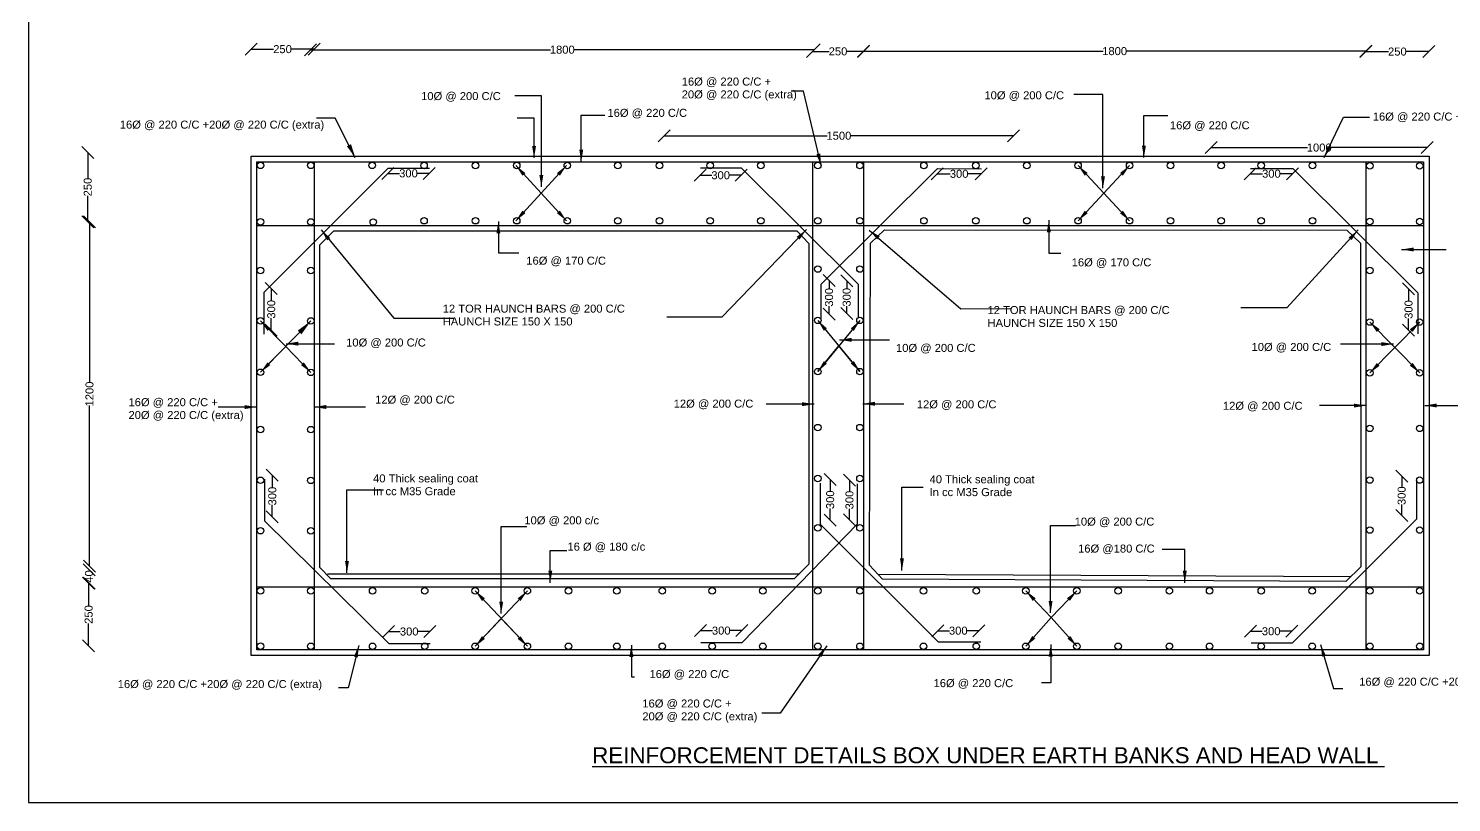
# Model space of a CAD drawing. Header units: millimetres. Extents: x 5758309 to 5763661, y 20977399 to 20981237.
# Drawn here: x 5758309 to 5761866, y 20977399 to 20979334 of the extents above; entities that cross this region are included whole.
import ezdxf

# ---------------------------------------------------------------- set-up
doc = ezdxf.new("R2010")
doc.units = ezdxf.units.MM
doc.header["$MEASUREMENT"] = 0
for name, color, linetype in [('DIMENSION', 2, 'Continuous'), ('DIMENSIONS', 7, 'Continuous'), ('TEXT', 7, 'Continuous')]:
    doc.layers.add(name, color=color, linetype=linetype)
doc.styles.get("Standard").update_dxf_attribs({"font": 'arial.ttf', "height": 20})
doc.dimstyles.get("Standard").update_dxf_attribs({"dimtxt": 20, "dimasz": 30, "dimexe": 0.18, "dimexo": 0.0625, "dimgap": 0.09, "dimtad": 0, "dimdec": 0, "dimzin": 0, "dimdsep": 46, "dimtxsty": 'Standard', "dimblk": 'OBLIQUE', "dimcen": 0.09, "dimse1": 1, "dimse2": 1, "dimadec": 0, "dimazin": 0, "dimtfac": 1, "dimtdec": 0, "dimtofl": 0, "dimtmove": 0, "dimatfit": 3, "dimfxl": 1, "dimtolj": 1, "dimtzin": 0, "dimarcsym": 0})

# ---------------------------------------------------------------- blocks, each defined once
blk = doc.blocks.new('_Oblique')
at = {"color": 0, "linetype": 'ByBlock', "lineweight": -2}
blk.add_line((-0.5, -0.5), (0.5, 0.5), dxfattribs=at)
blk = doc.blocks.new('*D29')
at = {"layer": 'Defpoints', "color": 0}
for p in [(5758883.6, 20979024.3), (5758457.7, 20978850.9), (5758883.6, 20978850.9)]:
    blk.add_point(p, dxfattribs=at)
at = {"layer": 'DIMENSIONS', "color": 0, "lineweight": -2}
for p, q in [((5758457.7, 20979024.3), (5758457.7, 20978959.9)), ((5758457.7, 20978850.9), (5758457.7, 20978915.3))]:
    blk.add_line(p, q, dxfattribs=at)
at = {"layer": 'DIMENSIONS', "color": 0, "lineweight": -2, "xscale": 30, "yscale": 30, "zscale": 30}
for p, rotation in [((5758457.7, 20979024.3), 90), ((5758457.7, 20978850.9), 270)]:
    blk.add_blockref('_Oblique', p, dxfattribs=dict(at, rotation=rotation))
at = {"layer": 'DIMENSIONS', "color": 0, "insert": (5758457.7, 20978937.6), "char_height": 20, "attachment_point": 5, "rotation": 90}
blk.add_mtext('\\A1;250', dxfattribs=at)
blk = doc.blocks.new('*D30')
at = {"layer": 'Defpoints', "color": 0}
for p in [(5758937, 20978850.9), (5758462.1, 20977989.7), (5759023.2, 20977989.7)]:
    blk.add_point(p, dxfattribs=at)
at = {"layer": 'DIMENSIONS', "color": 0, "lineweight": -2}
for p, q in [((5758462.1, 20978850.9), (5758462.1, 20978449.3)), ((5758462.1, 20977989.7), (5758462.1, 20978391.3))]:
    blk.add_line(p, q, dxfattribs=at)
at = {"layer": 'DIMENSIONS', "color": 0, "lineweight": -2, "xscale": 30, "yscale": 30, "zscale": 30}
for p, rotation in [((5758462.1, 20978850.9), 90), ((5758462.1, 20977989.7), 270)]:
    blk.add_blockref('_Oblique', p, dxfattribs=dict(at, rotation=rotation))
at = {"layer": 'DIMENSIONS', "color": 0, "insert": (5758462.1, 20978420.3), "char_height": 20, "attachment_point": 5, "rotation": 90}
blk.add_mtext('\\A1;1200', dxfattribs=at)
blk = doc.blocks.new('*D31')
at = {"layer": 'Defpoints', "color": 0}
for p in [(5759117, 20977980.5), (5758460.8, 20977947.8), (5759117, 20977947.8)]:
    blk.add_point(p, dxfattribs=at)
at = {"layer": 'DIMENSIONS', "color": 0, "lineweight": -2}
for p, q in [((5758460.8, 20977980.5), (5758460.8, 20977978.9)), ((5758460.8, 20977947.8), (5758460.8, 20977949.3))]:
    blk.add_line(p, q, dxfattribs=at)
at = {"layer": 'DIMENSIONS', "color": 0, "lineweight": -2, "xscale": 30, "yscale": 30, "zscale": 30}
for p, rotation in [((5758460.8, 20977980.5), 90), ((5758460.8, 20977947.8), 270)]:
    blk.add_blockref('_Oblique', p, dxfattribs=dict(at, rotation=rotation))
at = {"layer": 'DIMENSIONS', "color": 0, "insert": (5758460.8, 20977964.1), "char_height": 20, "attachment_point": 5, "rotation": 90}
blk.add_mtext('\\A1;40', dxfattribs=at)
blk = doc.blocks.new('*D32')
at = {"layer": 'Defpoints', "color": 0}
for p in [(5759074.4, 20977947.8), (5758459.9, 20977790.5), (5759074.4, 20977790.5)]:
    blk.add_point(p, dxfattribs=at)
at = {"layer": 'DIMENSIONS', "color": 0, "lineweight": -2}
for p, q in [((5758459.9, 20977947.8), (5758459.9, 20977891.4)), ((5758459.9, 20977790.5), (5758459.9, 20977846.8))]:
    blk.add_line(p, q, dxfattribs=at)
at = {"layer": 'DIMENSIONS', "color": 0, "lineweight": -2, "xscale": 30, "yscale": 30, "zscale": 30}
for p, rotation in [((5758459.9, 20977947.8), 90), ((5758459.9, 20977790.5), 270)]:
    blk.add_blockref('_Oblique', p, dxfattribs=dict(at, rotation=rotation))
at = {"layer": 'DIMENSIONS', "color": 0, "insert": (5758459.9, 20977869.1), "char_height": 20, "attachment_point": 5, "rotation": 90}
blk.add_mtext('\\A1;250', dxfattribs=at)
blk = doc.blocks.new('*D33')
at = {"layer": 'Defpoints', "color": 0}
for p in [(5759209.3, 20977806), (5759312.9, 20977826.4), (5759312.9, 20977806)]:
    blk.add_point(p, dxfattribs=at)
at = {"layer": 'DIMENSIONS', "color": 0, "lineweight": -2}
for p, q in [((5759209.3, 20977826.4), (5759238.9, 20977826.4)), ((5759312.9, 20977826.4), (5759283.2, 20977826.4))]:
    blk.add_line(p, q, dxfattribs=at)
at = {"layer": 'DIMENSIONS', "color": 0, "lineweight": -2, "xscale": 30, "yscale": 30, "zscale": 30, "rotation": 180}
blk.add_blockref('_Oblique', (5759209.3, 20977826.4), dxfattribs=at)
at = {"layer": 'DIMENSIONS', "color": 0, "lineweight": -2, "xscale": 30, "yscale": 30, "zscale": 30}
blk.add_blockref('_Oblique', (5759312.9, 20977826.4), dxfattribs=at)
at = {"layer": 'DIMENSIONS', "color": 0, "insert": (5759261.1, 20977826.4), "char_height": 20, "attachment_point": 5}
blk.add_mtext('\\A1;300', dxfattribs=at)
blk = doc.blocks.new('*D34')
at = {"layer": 'Defpoints', "color": 0}
for p in [(5760092.4, 20977828.7), (5759989.6, 20977808.8), (5760092.4, 20977808.8)]:
    blk.add_point(p, dxfattribs=at)
at = {"layer": 'DIMENSIONS', "color": 0, "lineweight": -2}
for p, q in [((5759989.6, 20977828.7), (5760018.8, 20977828.7)), ((5760092.4, 20977828.7), (5760063.1, 20977828.7))]:
    blk.add_line(p, q, dxfattribs=at)
at = {"layer": 'DIMENSIONS', "color": 0, "lineweight": -2, "xscale": 30, "yscale": 30, "zscale": 30, "rotation": 180}
blk.add_blockref('_Oblique', (5759989.6, 20977828.7), dxfattribs=at)
at = {"layer": 'DIMENSIONS', "color": 0, "lineweight": -2, "xscale": 30, "yscale": 30, "zscale": 30}
blk.add_blockref('_Oblique', (5760092.4, 20977828.7), dxfattribs=at)
at = {"layer": 'DIMENSIONS', "color": 0, "insert": (5760041, 20977828.7), "char_height": 20, "attachment_point": 5}
blk.add_mtext('\\A1;300', dxfattribs=at)
blk = doc.blocks.new('*D35')
at = {"layer": 'Defpoints', "color": 0}
for p in [(5760582.5, 20977810.1), (5760684.5, 20977828.6), (5760684.5, 20977810.1)]:
    blk.add_point(p, dxfattribs=at)
at = {"layer": 'DIMENSIONS', "color": 0, "lineweight": -2}
for p, q in [((5760582.5, 20977828.6), (5760611.4, 20977828.6)), ((5760684.5, 20977828.6), (5760655.6, 20977828.6))]:
    blk.add_line(p, q, dxfattribs=at)
at = {"layer": 'DIMENSIONS', "color": 0, "lineweight": -2, "xscale": 30, "yscale": 30, "zscale": 30, "rotation": 180}
blk.add_blockref('_Oblique', (5760582.5, 20977828.6), dxfattribs=at)
at = {"layer": 'DIMENSIONS', "color": 0, "lineweight": -2, "xscale": 30, "yscale": 30, "zscale": 30}
blk.add_blockref('_Oblique', (5760684.5, 20977828.6), dxfattribs=at)
at = {"layer": 'DIMENSIONS', "color": 0, "insert": (5760633.5, 20977828.6), "char_height": 20, "attachment_point": 5}
blk.add_mtext('\\A1;300', dxfattribs=at)
blk = doc.blocks.new('*D36')
at = {"layer": 'Defpoints', "color": 0}
for p in [(5761364.3, 20977807.5), (5761466.9, 20977827.1), (5761466.9, 20977807.5)]:
    blk.add_point(p, dxfattribs=at)
at = {"layer": 'DIMENSIONS', "color": 0, "lineweight": -2}
for p, q in [((5761364.3, 20977827.1), (5761393.5, 20977827.1)), ((5761466.9, 20977827.1), (5761437.8, 20977827.1))]:
    blk.add_line(p, q, dxfattribs=at)
at = {"layer": 'DIMENSIONS', "color": 0, "lineweight": -2, "xscale": 30, "yscale": 30, "zscale": 30, "rotation": 180}
blk.add_blockref('_Oblique', (5761364.3, 20977827.1), dxfattribs=at)
at = {"layer": 'DIMENSIONS', "color": 0, "lineweight": -2, "xscale": 30, "yscale": 30, "zscale": 30}
blk.add_blockref('_Oblique', (5761466.9, 20977827.1), dxfattribs=at)
at = {"layer": 'DIMENSIONS', "color": 0, "insert": (5761415.6, 20977827.1), "char_height": 20, "attachment_point": 5}
blk.add_mtext('\\A1;300', dxfattribs=at)
blk = doc.blocks.new('*D37')
at = {"layer": 'Defpoints', "color": 0}
for p in [(5761777.8, 20978215.2), (5761741.8, 20978116.9), (5761777.8, 20978116.9)]:
    blk.add_point(p, dxfattribs=at)
at = {"layer": 'DIMENSIONS', "color": 0, "lineweight": -2}
for p, q in [((5761741.8, 20978215.2), (5761741.8, 20978188.2)), ((5761741.8, 20978116.9), (5761741.8, 20978143.9))]:
    blk.add_line(p, q, dxfattribs=at)
at = {"layer": 'DIMENSIONS', "color": 0, "lineweight": -2, "xscale": 30, "yscale": 30, "zscale": 30}
for p, rotation in [((5761741.8, 20978215.2), 90), ((5761741.8, 20978116.9), 270)]:
    blk.add_blockref('_Oblique', p, dxfattribs=dict(at, rotation=rotation))
at = {"layer": 'DIMENSIONS', "color": 0, "insert": (5761741.8, 20978166), "char_height": 20, "attachment_point": 5, "rotation": 90}
blk.add_mtext('\\A1;300', dxfattribs=at)
blk = doc.blocks.new('*D38')
at = {"layer": 'Defpoints', "color": 0}
for p in [(5761780.9, 20978682.8), (5761759.1, 20978580.2), (5761780.9, 20978580.2)]:
    blk.add_point(p, dxfattribs=at)
at = {"layer": 'DIMENSIONS', "color": 0, "lineweight": -2}
for p, q in [((5761759.1, 20978682.8), (5761759.1, 20978653.6)), ((5761759.1, 20978580.2), (5761759.1, 20978609.3))]:
    blk.add_line(p, q, dxfattribs=at)
at = {"layer": 'DIMENSIONS', "color": 0, "lineweight": -2, "xscale": 30, "yscale": 30, "zscale": 30}
for p, rotation in [((5761759.1, 20978682.8), 90), ((5761759.1, 20978580.2), 270)]:
    blk.add_blockref('_Oblique', p, dxfattribs=dict(at, rotation=rotation))
at = {"layer": 'DIMENSIONS', "color": 0, "insert": (5761759.1, 20978631.5), "char_height": 20, "attachment_point": 5, "rotation": 90}
blk.add_mtext('\\A1;300', dxfattribs=at)
blk = doc.blocks.new('*D39')
at = {"layer": 'Defpoints', "color": 0}
for p in [(5761363.2, 20978994), (5761469.2, 20978994), (5761469.2, 20978970.9)]:
    blk.add_point(p, dxfattribs=at)
at = {"layer": 'DIMENSIONS', "color": 0, "lineweight": -2}
for p, q in [((5761363.2, 20978970.9), (5761394.1, 20978970.9)), ((5761469.2, 20978970.9), (5761438.3, 20978970.9))]:
    blk.add_line(p, q, dxfattribs=at)
at = {"layer": 'DIMENSIONS', "color": 0, "lineweight": -2, "xscale": 30, "yscale": 30, "zscale": 30, "rotation": 180}
blk.add_blockref('_Oblique', (5761363.2, 20978970.9), dxfattribs=at)
at = {"layer": 'DIMENSIONS', "color": 0, "lineweight": -2, "xscale": 30, "yscale": 30, "zscale": 30}
blk.add_blockref('_Oblique', (5761469.2, 20978970.9), dxfattribs=at)
at = {"layer": 'DIMENSIONS', "color": 0, "insert": (5761416.2, 20978970.9), "char_height": 20, "attachment_point": 5}
blk.add_mtext('\\A1;300', dxfattribs=at)
blk = doc.blocks.new('*D40')
at = {"layer": 'Defpoints', "color": 0}
for p in [(5760580.5, 20978993.5), (5760690.9, 20978992.5), (5760690.9, 20978970.6)]:
    blk.add_point(p, dxfattribs=at)
at = {"layer": 'DIMENSIONS', "color": 0, "lineweight": -2}
for p, q in [((5760580.5, 20978970.6), (5760613.6, 20978970.6)), ((5760690.9, 20978970.6), (5760657.9, 20978970.6))]:
    blk.add_line(p, q, dxfattribs=at)
at = {"layer": 'DIMENSIONS', "color": 0, "lineweight": -2, "xscale": 30, "yscale": 30, "zscale": 30, "rotation": 180}
blk.add_blockref('_Oblique', (5760580.5, 20978970.6), dxfattribs=at)
at = {"layer": 'DIMENSIONS', "color": 0, "lineweight": -2, "xscale": 30, "yscale": 30, "zscale": 30}
blk.add_blockref('_Oblique', (5760690.9, 20978970.6), dxfattribs=at)
at = {"layer": 'DIMENSIONS', "color": 0, "insert": (5760635.7, 20978970.6), "char_height": 20, "attachment_point": 5}
blk.add_mtext('\\A1;300', dxfattribs=at)
blk = doc.blocks.new('*D41')
at = {"layer": 'Defpoints', "color": 0}
for p in [(5759988.3, 20978994.4), (5760090.9, 20978994.4), (5760090.9, 20978967)]:
    blk.add_point(p, dxfattribs=at)
at = {"layer": 'DIMENSIONS', "color": 0, "lineweight": -2}
for p, q in [((5759988.3, 20978967), (5760017.4, 20978967)), ((5760090.9, 20978967), (5760061.7, 20978967))]:
    blk.add_line(p, q, dxfattribs=at)
at = {"layer": 'DIMENSIONS', "color": 0, "lineweight": -2, "xscale": 30, "yscale": 30, "zscale": 30, "rotation": 180}
blk.add_blockref('_Oblique', (5759988.3, 20978967), dxfattribs=at)
at = {"layer": 'DIMENSIONS', "color": 0, "lineweight": -2, "xscale": 30, "yscale": 30, "zscale": 30}
blk.add_blockref('_Oblique', (5760090.9, 20978967), dxfattribs=at)
at = {"layer": 'DIMENSIONS', "color": 0, "insert": (5760039.6, 20978967), "char_height": 20, "attachment_point": 5}
blk.add_mtext('\\A1;300', dxfattribs=at)
blk = doc.blocks.new('*D42')
at = {"layer": 'Defpoints', "color": 0}
for p in [(5759207.8, 20978994.5), (5759310.7, 20978994.5), (5759310.7, 20978971.8)]:
    blk.add_point(p, dxfattribs=at)
at = {"layer": 'DIMENSIONS', "color": 0, "lineweight": -2}
for p, q in [((5759207.8, 20978971.8), (5759237.1, 20978971.8)), ((5759310.7, 20978971.8), (5759281.4, 20978971.8))]:
    blk.add_line(p, q, dxfattribs=at)
at = {"layer": 'DIMENSIONS', "color": 0, "lineweight": -2, "xscale": 30, "yscale": 30, "zscale": 30, "rotation": 180}
blk.add_blockref('_Oblique', (5759207.8, 20978971.8), dxfattribs=at)
at = {"layer": 'DIMENSIONS', "color": 0, "lineweight": -2, "xscale": 30, "yscale": 30, "zscale": 30}
blk.add_blockref('_Oblique', (5759310.7, 20978971.8), dxfattribs=at)
at = {"layer": 'DIMENSIONS', "color": 0, "insert": (5759259.3, 20978971.8), "char_height": 20, "attachment_point": 5}
blk.add_mtext('\\A1;300', dxfattribs=at)
blk = doc.blocks.new('*D43')
at = {"layer": 'Defpoints', "color": 0}
for p in [(5758897.8, 20978684.2), (5758897.8, 20978579.8), (5758916.4, 20978579.8)]:
    blk.add_point(p, dxfattribs=at)
at = {"layer": 'DIMENSIONS', "color": 0, "lineweight": -2}
for p, q in [((5758916.4, 20978684.2), (5758916.4, 20978654.2)), ((5758916.4, 20978579.8), (5758916.4, 20978609.9))]:
    blk.add_line(p, q, dxfattribs=at)
at = {"layer": 'DIMENSIONS', "color": 0, "lineweight": -2, "xscale": 30, "yscale": 30, "zscale": 30}
for p, rotation in [((5758916.4, 20978684.2), 90), ((5758916.4, 20978579.8), 270)]:
    blk.add_blockref('_Oblique', p, dxfattribs=dict(at, rotation=rotation))
at = {"layer": 'DIMENSIONS', "color": 0, "insert": (5758916.4, 20978632), "char_height": 20, "attachment_point": 5, "rotation": 90}
blk.add_mtext('\\A1;300', dxfattribs=at)
blk = doc.blocks.new('*D44')
at = {"layer": 'Defpoints', "color": 0}
for p in [(5758898.3, 20978217), (5758898.3, 20978113.1), (5758919, 20978113.1)]:
    blk.add_point(p, dxfattribs=at)
at = {"layer": 'DIMENSIONS', "color": 0, "lineweight": -2}
for p, q in [((5758919, 20978217), (5758919, 20978187.2)), ((5758919, 20978113.1), (5758919, 20978142.9))]:
    blk.add_line(p, q, dxfattribs=at)
at = {"layer": 'DIMENSIONS', "color": 0, "lineweight": -2, "xscale": 30, "yscale": 30, "zscale": 30}
for p, rotation in [((5758919, 20978217), 90), ((5758919, 20978113.1), 270)]:
    blk.add_blockref('_Oblique', p, dxfattribs=dict(at, rotation=rotation))
at = {"layer": 'DIMENSIONS', "color": 0, "insert": (5758919, 20978165), "char_height": 20, "attachment_point": 5, "rotation": 90}
blk.add_mtext('\\A1;300', dxfattribs=at)
blk = doc.blocks.new('*D45')
at = {"layer": 'Defpoints', "color": 0}
for p in [(5760287.7, 20978206.8), (5760287.7, 20978104.9), (5760313.4, 20978104.9)]:
    blk.add_point(p, dxfattribs=at)
at = {"layer": 'DIMENSIONS', "color": 0, "lineweight": -2}
for p, q in [((5760313.4, 20978206.8), (5760313.4, 20978178)), ((5760313.4, 20978104.9), (5760313.4, 20978133.7))]:
    blk.add_line(p, q, dxfattribs=at)
at = {"layer": 'DIMENSIONS', "color": 0, "lineweight": -2, "xscale": 30, "yscale": 30, "zscale": 30}
for p, rotation in [((5760313.4, 20978206.8), 90), ((5760313.4, 20978104.9), 270)]:
    blk.add_blockref('_Oblique', p, dxfattribs=dict(at, rotation=rotation))
at = {"layer": 'DIMENSIONS', "color": 0, "insert": (5760313.4, 20978155.9), "char_height": 20, "attachment_point": 5, "rotation": 90}
blk.add_mtext('\\A1;300', dxfattribs=at)
blk = doc.blocks.new('*D46')
at = {"layer": 'Defpoints', "color": 0}
for p in [(5760380.9, 20978205), (5760361.6, 20978105.5), (5760380.9, 20978105.5)]:
    blk.add_point(p, dxfattribs=at)
at = {"layer": 'DIMENSIONS', "color": 0, "lineweight": -2}
for p, q in [((5760361.6, 20978205), (5760361.6, 20978177.4)), ((5760361.6, 20978105.5), (5760361.6, 20978133.1))]:
    blk.add_line(p, q, dxfattribs=at)
at = {"layer": 'DIMENSIONS', "color": 0, "lineweight": -2, "xscale": 30, "yscale": 30, "zscale": 30}
for p, rotation in [((5760361.6, 20978205), 90), ((5760361.6, 20978105.5), 270)]:
    blk.add_blockref('_Oblique', p, dxfattribs=dict(at, rotation=rotation))
at = {"layer": 'DIMENSIONS', "color": 0, "insert": (5760361.6, 20978155.2), "char_height": 20, "attachment_point": 5, "rotation": 90}
blk.add_mtext('\\A1;300', dxfattribs=at)
blk = doc.blocks.new('*D47')
at = {"layer": 'Defpoints', "color": 0}
for p in [(5760289.8, 20978704.2), (5760289.8, 20978619.6), (5760310.6, 20978619.6)]:
    blk.add_point(p, dxfattribs=at)
at = {"layer": 'DIMENSIONS', "color": 0, "lineweight": -2}
for p, q in [((5760310.6, 20978704.2), (5760310.6, 20978684.1)), ((5760310.6, 20978619.6), (5760310.6, 20978639.8))]:
    blk.add_line(p, q, dxfattribs=at)
at = {"layer": 'DIMENSIONS', "color": 0, "lineweight": -2, "xscale": 30, "yscale": 30, "zscale": 30}
for p, rotation in [((5760310.6, 20978704.2), 90), ((5760310.6, 20978619.6), 270)]:
    blk.add_blockref('_Oblique', p, dxfattribs=dict(at, rotation=rotation))
at = {"layer": 'DIMENSIONS', "color": 0, "insert": (5760310.6, 20978661.9), "char_height": 20, "attachment_point": 5, "rotation": 90}
blk.add_mtext('\\A1;300', dxfattribs=at)
blk = doc.blocks.new('*D48')
at = {"layer": 'Defpoints', "color": 0}
for p in [(5760384.2, 20978703.1), (5760354.6, 20978621.4), (5760383.6, 20978621.4)]:
    blk.add_point(p, dxfattribs=at)
at = {"layer": 'DIMENSIONS', "color": 0, "lineweight": -2}
for p, q in [((5760354.6, 20978703.1), (5760354.6, 20978684.4)), ((5760354.6, 20978621.4), (5760354.6, 20978640.1))]:
    blk.add_line(p, q, dxfattribs=at)
at = {"layer": 'DIMENSIONS', "color": 0, "lineweight": -2, "xscale": 30, "yscale": 30, "zscale": 30}
for p, rotation in [((5760354.6, 20978703.1), 90), ((5760354.6, 20978621.4), 270)]:
    blk.add_blockref('_Oblique', p, dxfattribs=dict(at, rotation=rotation))
at = {"layer": 'DIMENSIONS', "color": 0, "insert": (5760354.6, 20978662.2), "char_height": 20, "attachment_point": 5, "rotation": 90}
blk.add_mtext('\\A1;300', dxfattribs=at)
blk = doc.blocks.new('*D49')
at = {"layer": 'Defpoints', "color": 0}
for p in [(5759023.2, 20979282.2), (5758865.7, 20978967), (5759023.2, 20978969.1)]:
    blk.add_point(p, dxfattribs=at)
at = {"layer": 'DIMENSIONS', "color": 0, "lineweight": -2}
for p, q in [((5758865.7, 20979282.2), (5758922.1, 20979282.2)), ((5759023.2, 20979282.2), (5758966.8, 20979282.2))]:
    blk.add_line(p, q, dxfattribs=at)
at = {"layer": 'DIMENSIONS', "color": 0, "lineweight": -2, "xscale": 30, "yscale": 30, "zscale": 30, "rotation": 180}
blk.add_blockref('_Oblique', (5758865.7, 20979282.2), dxfattribs=at)
at = {"layer": 'DIMENSIONS', "color": 0, "lineweight": -2, "xscale": 30, "yscale": 30, "zscale": 30}
blk.add_blockref('_Oblique', (5759023.2, 20979282.2), dxfattribs=at)
at = {"layer": 'DIMENSIONS', "color": 0, "insert": (5758944.5, 20979282.2), "char_height": 20, "attachment_point": 5}
blk.add_mtext('\\A1;250', dxfattribs=at)
blk = doc.blocks.new('*D50')
at = {"layer": 'Defpoints', "color": 0}
for p in [(5760273.3, 20979280.9), (5759014.1, 20979009.7), (5760273.3, 20979001)]:
    blk.add_point(p, dxfattribs=at)
at = {"layer": 'DIMENSIONS', "color": 0, "lineweight": -2}
for p, q in [((5759014.1, 20979280.9), (5759614.7, 20979280.9)), ((5760273.3, 20979280.9), (5759672.7, 20979280.9))]:
    blk.add_line(p, q, dxfattribs=at)
at = {"layer": 'DIMENSIONS', "color": 0, "lineweight": -2, "xscale": 30, "yscale": 30, "zscale": 30, "rotation": 180}
blk.add_blockref('_Oblique', (5759014.1, 20979280.9), dxfattribs=at)
at = {"layer": 'DIMENSIONS', "color": 0, "lineweight": -2, "xscale": 30, "yscale": 30, "zscale": 30}
blk.add_blockref('_Oblique', (5760273.3, 20979280.9), dxfattribs=at)
at = {"layer": 'DIMENSIONS', "color": 0, "insert": (5759643.7, 20979280.9), "char_height": 20, "attachment_point": 5}
blk.add_mtext('\\A1;1800', dxfattribs=at)
blk = doc.blocks.new('*D51')
at = {"layer": 'Defpoints', "color": 0}
for p in [(5760396.4, 20979276.7), (5760269.4, 20978953.6), (5760396.4, 20978953.6)]:
    blk.add_point(p, dxfattribs=at)
at = {"layer": 'DIMENSIONS', "color": 0, "lineweight": -2}
for p, q in [((5760269.4, 20979276.7), (5760310.6, 20979276.7)), ((5760396.4, 20979276.7), (5760355.2, 20979276.7))]:
    blk.add_line(p, q, dxfattribs=at)
at = {"layer": 'DIMENSIONS', "color": 0, "lineweight": -2, "xscale": 30, "yscale": 30, "zscale": 30, "rotation": 180}
blk.add_blockref('_Oblique', (5760269.4, 20979276.7), dxfattribs=at)
at = {"layer": 'DIMENSIONS', "color": 0, "lineweight": -2, "xscale": 30, "yscale": 30, "zscale": 30}
blk.add_blockref('_Oblique', (5760396.4, 20979276.7), dxfattribs=at)
at = {"layer": 'DIMENSIONS', "color": 0, "insert": (5760332.9, 20979276.7), "char_height": 20, "attachment_point": 5}
blk.add_mtext('\\A1;250', dxfattribs=at)
blk = doc.blocks.new('*D52')
at = {"layer": 'Defpoints', "color": 0}
for p in [(5761652.3, 20979277.3), (5760396.4, 20978953.6), (5761652.3, 20978953.6)]:
    blk.add_point(p, dxfattribs=at)
at = {"layer": 'DIMENSIONS', "color": 0, "lineweight": -2}
for p, q in [((5760396.4, 20979277.3), (5760995.4, 20979277.3)), ((5761652.3, 20979277.3), (5761053.3, 20979277.3))]:
    blk.add_line(p, q, dxfattribs=at)
at = {"layer": 'DIMENSIONS', "color": 0, "lineweight": -2, "xscale": 30, "yscale": 30, "zscale": 30, "rotation": 180}
blk.add_blockref('_Oblique', (5760396.4, 20979277.3), dxfattribs=at)
at = {"layer": 'DIMENSIONS', "color": 0, "lineweight": -2, "xscale": 30, "yscale": 30, "zscale": 30}
blk.add_blockref('_Oblique', (5761652.3, 20979277.3), dxfattribs=at)
at = {"layer": 'DIMENSIONS', "color": 0, "insert": (5761024.3, 20979277.3), "char_height": 20, "attachment_point": 5}
blk.add_mtext('\\A1;1800', dxfattribs=at)
blk = doc.blocks.new('*D53')
at = {"layer": 'Defpoints', "color": 0}
for p in [(5761809.7, 20979276.2), (5761652.3, 20978953.6), (5761809.7, 20978953.6)]:
    blk.add_point(p, dxfattribs=at)
at = {"layer": 'DIMENSIONS', "color": 0, "lineweight": -2}
for p, q in [((5761652.3, 20979276.2), (5761708.7, 20979276.2)), ((5761809.7, 20979276.2), (5761753.3, 20979276.2))]:
    blk.add_line(p, q, dxfattribs=at)
at = {"layer": 'DIMENSIONS', "color": 0, "lineweight": -2, "xscale": 30, "yscale": 30, "zscale": 30, "rotation": 180}
blk.add_blockref('_Oblique', (5761652.3, 20979276.2), dxfattribs=at)
at = {"layer": 'DIMENSIONS', "color": 0, "lineweight": -2, "xscale": 30, "yscale": 30, "zscale": 30}
blk.add_blockref('_Oblique', (5761809.7, 20979276.2), dxfattribs=at)
at = {"layer": 'DIMENSIONS', "color": 0, "insert": (5761731, 20979276.2), "char_height": 20, "attachment_point": 5}
blk.add_mtext('\\A1;250', dxfattribs=at)
blk = doc.blocks.new('*D54')
at = {"layer": 'Defpoints', "color": 0}
for p in [(5760771.4, 20979065.8), (5759898.8, 20979023.6), (5760771.4, 20979023.6)]:
    blk.add_point(p, dxfattribs=at)
at = {"layer": 'DIMENSIONS', "color": 0, "lineweight": -2}
for p, q in [((5759898.8, 20979065.8), (5760306.1, 20979065.8)), ((5760771.4, 20979065.8), (5760364.1, 20979065.8))]:
    blk.add_line(p, q, dxfattribs=at)
at = {"layer": 'DIMENSIONS', "color": 0, "lineweight": -2, "xscale": 30, "yscale": 30, "zscale": 30, "rotation": 180}
blk.add_blockref('_Oblique', (5759898.8, 20979065.8), dxfattribs=at)
at = {"layer": 'DIMENSIONS', "color": 0, "lineweight": -2, "xscale": 30, "yscale": 30, "zscale": 30}
blk.add_blockref('_Oblique', (5760771.4, 20979065.8), dxfattribs=at)
at = {"layer": 'DIMENSIONS', "color": 0, "insert": (5760335.1, 20979065.8), "char_height": 20, "attachment_point": 5}
blk.add_mtext('\\A1;1500', dxfattribs=at)
blk = doc.blocks.new('*D55')
at = {"layer": 'Defpoints', "color": 0}
for p in [(5761265.7, 20979020.3), (5761805.8, 20979036.2), (5761805.8, 20979020.3)]:
    blk.add_point(p, dxfattribs=at)
at = {"layer": 'DIMENSIONS', "color": 0, "lineweight": -2}
for p, q in [((5761265.7, 20979036.2), (5761506.8, 20979036.2)), ((5761805.8, 20979036.2), (5761564.7, 20979036.2))]:
    blk.add_line(p, q, dxfattribs=at)
at = {"layer": 'DIMENSIONS', "color": 0, "lineweight": -2, "xscale": 30, "yscale": 30, "zscale": 30, "rotation": 180}
blk.add_blockref('_Oblique', (5761265.7, 20979036.2), dxfattribs=at)
at = {"layer": 'DIMENSIONS', "color": 0, "lineweight": -2, "xscale": 30, "yscale": 30, "zscale": 30}
blk.add_blockref('_Oblique', (5761805.8, 20979036.2), dxfattribs=at)
at = {"layer": 'DIMENSIONS', "color": 0, "insert": (5761535.7, 20979036.2), "char_height": 20, "attachment_point": 5}
blk.add_mtext('\\A1;1000', dxfattribs=at)

msp = doc.modelspace()

# ---------------------------------------------------------------- linework, layer by layer
at = {"layer": 'DIMENSION', "color": 0}
for points in [[(5758309.4, 20977399), (5763619.4, 20977399), (5763619.4, 20981237.2), (5758309.4, 20981237.2)], [(5758866.5, 20979014.7), (5761810.6, 20979014.7), (5761810.6, 20977766.8), (5758866.5, 20977766.8)], [(5758880.5, 20979000.7), (5761796.6, 20979000.7), (5761796.6, 20977780.8), (5758880.5, 20977780.8)]]:
    msp.add_lwpolyline(points, close=True, dxfattribs=at)
for points in [[(5758898.6, 20978570.2), (5758898.6, 20978674.6), (5759208.6, 20978984.8), (5759311.6, 20978984.8)], [(5759024.1, 20977780.8), (5759024.1, 20979000.7)], [(5760384.4, 20978611.8), (5760384.4, 20978694.1), (5760091.8, 20978984.8), (5759989.1, 20978984.8)], [(5760270.2, 20977780.8), (5760270.2, 20979000.7)], [(5760290.6, 20978610), (5760290.6, 20978694.6), (5760581.4, 20978983.9), (5760691.8, 20978982.9)], [(5760397.3, 20977780.8), (5760397.3, 20979000.7)], [(5761364, 20978984.3), (5761470.1, 20978984.3), (5761781.8, 20978673.1), (5761781.8, 20978570.5)], [(5761653.1, 20977780.8), (5761653.1, 20979000.7)], [(5758880.5, 20978841.2), (5761796.6, 20978841.2)], [(5759037.4, 20978793.2), (5759072.4, 20978828), (5760229.7, 20978828), (5760260.2, 20978796.5), (5760260.2, 20977994.6), (5760223.2, 20977958), (5759065, 20977958), (5759037.7, 20977986.8), (5759037.4, 20978793.2)], [(5760414.2, 20978797.3), (5760449.2, 20978830.6), (5761604.4, 20978829.5), (5761638.5, 20978797.4), (5761639.3, 20977988.1), (5761602.3, 20977951.5), (5760444.4, 20977957.6), (5760411.3, 20977992.3), (5760414.2, 20978797.3)], [(5758899.1, 20978207.3), (5758899.1, 20978103.4), (5759210.1, 20977796.4), (5759313.8, 20977796.4)], [(5759990.4, 20977799.2), (5760093.2, 20977799.2), (5760381.7, 20978095.9), (5760381.7, 20978195.3)], [(5760288.6, 20978197.2), (5760288.6, 20978095.3), (5760583.3, 20977800.5), (5760689.8, 20977800.5)], [(5761778.7, 20978205.5), (5761778.7, 20978107.2), (5761467.8, 20977797.8), (5761365.2, 20977797.8)], [(5759056.9, 20977970.8), (5760236.3, 20977971)], [(5758880.5, 20977938.1), (5761796.6, 20977938.1)], [(5760432.8, 20977969.8), (5761615.5, 20977964.4)]]:
    msp.add_lwpolyline(points, dxfattribs=at)
for centre in [(5758889.6, 20978991.9), (5759015, 20978991.9), (5759168.7, 20978991.9), (5759298.2, 20978991.3), (5759426.9, 20978991.3), (5759529.9, 20978991.3), (5759656.3, 20978991.3), (5759782.7, 20978991.3), (5759886.9, 20978991.3), (5760013.5, 20978991.3), (5760140, 20978991.3), (5760282.3, 20978991.3), (5760387.8, 20978991.3), (5760547.7, 20978991.3), (5760677.2, 20978991.3), (5760804.9, 20978991.3), (5760932.9, 20978991.3), (5761061.8, 20978991.3), (5761164, 20978991.3), (5761290.5, 20978991.3), (5761390.5, 20978991.3), (5761518.8, 20978991.3), (5761662.2, 20978990.8), (5761786.8, 20978990.8), (5759298.2, 20978853.4), (5759426.9, 20978853.4), (5759529.9, 20978853.4), (5759656.3, 20978853.4), (5759782.7, 20978853.4), (5759886.9, 20978853.4), (5760013.5, 20978853.4), (5760140, 20978853.4), (5760282.3, 20978853.4), (5760387.8, 20978853.4), (5760547.7, 20978853.4), (5760677.2, 20978853.4), (5760804.9, 20978853.4), (5760932.9, 20978853.4), (5761061.8, 20978853.4), (5761164, 20978853.4), (5761290.5, 20978853.4), (5761390.5, 20978853.4), (5761518.8, 20978853.4), (5758889.6, 20978850.5), (5759015.2, 20978850.3), (5759171.3, 20978850.1), (5761662.2, 20978851.5), (5761786.8, 20978851.5), (5758889.6, 20978729.1), (5759015.2, 20978728.9), (5760282.3, 20978732.7), (5760387.8, 20978732.7), (5761662.2, 20978728.9), (5761786.8, 20978728.9), (5760282.3, 20978604.4), (5760387.8, 20978604.4), (5758889.6, 20978603.1), (5759015.2, 20978602.8), (5761662.2, 20978600.2), (5761786.8, 20978600.2), (5758889.6, 20978474.6), (5759015.2, 20978474.4), (5760282.3, 20978476.2), (5760387.8, 20978476.2), (5761662.2, 20978473), (5761786.8, 20978473), (5758889.6, 20978331.4), (5759015.2, 20978331.2), (5760282.3, 20978336.3), (5760387.8, 20978336.3), (5761662.2, 20978334.3), (5761786.8, 20978334.3), (5758889.6, 20978204.5), (5759015.2, 20978204.3), (5760282.3, 20978209.1), (5760387.8, 20978209.1), (5761662.2, 20978205.2), (5761786.8, 20978205.2), (5758889.6, 20978078.5), (5759015.2, 20978078.3), (5760282.3, 20978085.7), (5760387.8, 20978085.7), (5761662.2, 20978080.3), (5761786.8, 20978080.3), (5758889.6, 20977928.4), (5759015.2, 20977928.1), (5759169.6, 20977928.1), (5759299.8, 20977928.1), (5759426.2, 20977928.1), (5759556.4, 20977928.1), (5759659.3, 20977928.1), (5759780.2, 20977928.1), (5759893.8, 20977928.1), (5760018.4, 20977928.1), (5760144.8, 20977928.1), (5760282.3, 20977928.1), (5760387.8, 20977928.1), (5760546.6, 20977928.1), (5760678.6, 20977928.1), (5760802.5, 20977928.1), (5760929.9, 20977928.1), (5761033.3, 20977928.1), (5761161.1, 20977928.1), (5761261.7, 20977928.1), (5761390.9, 20977928.1), (5761518.2, 20977928.1), (5761662.2, 20977928.1), (5761786.8, 20977928.1), (5758889.6, 20977789.8), (5759015.2, 20977789.6), (5759169.6, 20977789.6), (5759299.8, 20977789.6), (5759426.2, 20977789.6), (5759556.4, 20977789.6), (5759659.3, 20977789.6), (5759780.2, 20977789.6), (5759893.8, 20977789.6), (5760018.4, 20977789.6), (5760144.8, 20977789.6), (5760282.3, 20977789.6), (5760387.8, 20977789.6), (5760546.6, 20977789.6), (5760678.6, 20977789.6), (5760802.5, 20977789.6), (5760929.9, 20977789.6), (5761033.3, 20977789.6), (5761161.1, 20977789.6), (5761261.7, 20977789.6), (5761390.9, 20977789.6), (5761518.2, 20977789.6), (5761662.2, 20977789.6), (5761786.8, 20977789.6)]:
    msp.add_circle(centre, 8.14, dxfattribs=at)

# ---------------------------------------------------------------- texts
at = {"layer": 'TEXT', "color": 0}
for s, height, p in [('16Ø @ 220 C/C +', 20, (5759942.3, 20979191.3)), ('10Ø @ 200 C/C', 20, (5759290.9, 20979155)), ('20Ø @ 220 C/C (extra)', 20, (5759942.3, 20979159.2)), ('10Ø @ 200 C/C', 20, (5760698.9, 20979157)), ('16Ø @ 220 C/C  ', 20, (5759756.6, 20979113.1)), ('16Ø @ 220 C/C +20Ø @ 220 C/C (extra)', 20, (5761669.6, 20979103.8)), ('16Ø @ 220 C/C +20Ø @ 220 C/C (extra)', 20, (5758537.8, 20979083.7)), ('16Ø @ 220 C/C', 20, (5761162.6, 20979082)), ('16Ø @ 170 C/C', 20, (5759553.8, 20978743.6)), ('16Ø @ 170 C/C', 20, (5760917, 20978739.4)), ('12 TOR HAUNCH BARS @ 200 C/C', 20, (5759344.9, 20978623.7)), ('HAUNCH SIZE 150 X 150 ', 20, (5759344.9, 20978591.6)), ('12 TOR HAUNCH BARS @ 200 C/C', 20, (5760706.6, 20978620.1)), ('HAUNCH SIZE 150 X 150 ', 20, (5760706.6, 20978588)), ('10Ø @ 200 C/C', 20, (5759103.5, 20978539)), ('10Ø @ 200 C/C', 20, (5760477.9, 20978525.5)), ('10Ø @ 200 C/C', 20, (5761366.6, 20978527.9)), ('16Ø @ 220 C/C +', 20, (5758559.5, 20978389.8)), ('12Ø @ 200 C/C', 20, (5759175.9, 20978396.2)), ('12Ø @ 200 C/C', 20, (5759922.2, 20978386.2)), ('12Ø @ 200 C/C', 20, (5760529.9, 20978384.5)), ('12Ø @ 200 C/C', 20, (5761295, 20978380.8)), ('20Ø @ 220 C/C (extra)', 20, (5758559.5, 20978357.7)), ('40 Thick sealing coat ', 20, (5759170.8, 20978199.3)), ('In cc M35 Grade ', 20, (5759170.8, 20978167.2)), ('40 Thick sealing coat ', 20, (5760561.8, 20978197.1)), ('In cc M35 Grade ', 20, (5760561.8, 20978165)), ('10Ø @ 200 c/c', 20, (5759548.9, 20978094.4)), ('10Ø @ 200 C/C', 20, (5760924.5, 20978091.3)), ('16 Ø @ 180 c/c', 20, (5759656.6, 20978028.7)), ('16Ø @180 C/C', 20, (5760933, 20978023.9)), ('16Ø @ 220 C/C', 20, (5759861.8, 20977710.2)), ('16Ø @ 220 C/C +20Ø @ 220 C/C (extra)', 20, (5758532.5, 20977685.2)), ('16Ø @ 220 C/C', 20, (5760571.8, 20977687.5)), ('16Ø @ 220 C/C +20Ø @ 220 C/C (extra)', 20, (5761635.7, 20977691.1)), ('16Ø @ 220 C/C +', 20, (5759843.8, 20977636.6)), ('20Ø @ 220 C/C (extra)', 20, (5759843.8, 20977604.5)), ('%%UREINFORCEMENT DETAILS BOX UNDER EARTH BANKS AND HEAD WALL ', 40, (5759718.4, 20977497.2))]:
    msp.add_text(s, height=height, dxfattribs=at).set_placement(p)

# ---------------------------------------------------------------- dimensions: what is measured, and where the dimension line sits
at = {"layer": 'DIMENSIONS', "color": 0}
for base, p1, p2, text, picture, middle in [((5759023.2, 20979282.2), (5758865.7, 20978967), (5759023.2, 20978969.1), '250', '*D49', (5758944.5, 20979282.2)), ((5760273.3, 20979280.9), (5759014.1, 20979009.7), (5760273.3, 20979001), '1800', '*D50', (5759643.7, 20979280.9)), ((5760396.4, 20979276.7), (5760269.4, 20978953.6), (5760396.4, 20978953.6), '250', '*D51', (5760332.9, 20979276.7)), ((5761652.3, 20979277.3), (5760396.4, 20978953.6), (5761652.3, 20978953.6), '1800', '*D52', (5761024.3, 20979277.3)), ((5761809.7, 20979276.2), (5761652.3, 20978953.6), (5761809.7, 20978953.6), '250', '*D53', (5761731, 20979276.2)), ((5760771.4, 20979065.8), (5759898.8, 20979023.6), (5760771.4, 20979023.6), '1500', '*D54', (5760335.1, 20979065.8)), ((5761805.8, 20979036.2), (5761265.7, 20979020.3), (5761805.8, 20979020.3), '1000', '*D55', (5761535.7, 20979036.2)), ((5759310.7, 20978971.8), (5759207.8, 20978994.5), (5759310.7, 20978994.5), '300', '*D42', (5759259.3, 20978971.8)), ((5760090.9, 20978967), (5759988.3, 20978994.4), (5760090.9, 20978994.4), '300', '*D41', (5760039.6, 20978967)), ((5760690.9, 20978970.6), (5760580.5, 20978993.5), (5760690.9, 20978992.5), '300', '*D40', (5760635.7, 20978970.6)), ((5761469.2, 20978970.9), (5761363.2, 20978994), (5761469.2, 20978994), '300', '*D39', (5761416.2, 20978970.9)), ((5759312.9, 20977826.4), (5759209.3, 20977806), (5759312.9, 20977806), '300', '*D33', (5759261.1, 20977826.4)), ((5760684.5, 20977828.6), (5760582.5, 20977810.1), (5760684.5, 20977810.1), '300', '*D35', (5760633.5, 20977828.6)), ((5761466.9, 20977827.1), (5761364.3, 20977807.5), (5761466.9, 20977807.5), '300', '*D36', (5761415.6, 20977827.1))]:
    dim = msp.add_linear_dim(base=base, p1=p1, p2=p2, text=text, dimstyle='Standard', dxfattribs=at)
    dim.commit()
    dim.dimension.update_dxf_attribs({"geometry": picture, "text_midpoint": middle})
for base, p1, p2, text, picture, middle in [((5758457.7, 20978850.9), (5758883.6, 20979024.3), (5758883.6, 20978850.9), '250', '*D29', (5758457.7, 20978937.6)), ((5758462.1, 20977989.7), (5758937, 20978850.9), (5759023.2, 20977989.7), '1200', '*D30', (5758462.1, 20978420.3)), ((5760310.6, 20978619.6), (5760289.8, 20978704.2), (5760289.8, 20978619.6), '300', '*D47', (5760310.6, 20978661.9)), ((5760354.6, 20978621.4), (5760384.2, 20978703.1), (5760383.6, 20978621.4), '300', '*D48', (5760354.6, 20978662.2)), ((5758916.4, 20978579.8), (5758897.8, 20978684.2), (5758897.8, 20978579.8), '300', '*D43', (5758916.4, 20978632)), ((5761759.1, 20978580.2), (5761780.9, 20978682.8), (5761780.9, 20978580.2), '300', '*D38', (5761759.1, 20978631.5)), ((5758919, 20978113.1), (5758898.3, 20978217), (5758898.3, 20978113.1), '300', '*D44', (5758919, 20978165)), ((5760313.4, 20978104.9), (5760287.7, 20978206.8), (5760287.7, 20978104.9), '300', '*D45', (5760313.4, 20978155.9)), ((5760361.6, 20978105.5), (5760380.9, 20978205), (5760380.9, 20978105.5), '300', '*D46', (5760361.6, 20978155.2)), ((5761741.8, 20978116.9), (5761777.8, 20978215.2), (5761777.8, 20978116.9), '300', '*D37', (5761741.8, 20978166)), ((5758460.8, 20977947.8), (5759117, 20977980.5), (5759117, 20977947.8), '40', '*D31', (5758460.8, 20977964.1)), ((5758459.9, 20977790.5), (5759074.4, 20977947.8), (5759074.4, 20977790.5), '250', '*D32', (5758459.9, 20977869.1))]:
    dim = msp.add_linear_dim(base=base, p1=p1, p2=p2, angle=90, text=text, dimstyle='Standard', dxfattribs=at)
    dim.commit()
    dim.dimension.update_dxf_attribs({"geometry": picture, "text_midpoint": middle})
dim = msp.add_linear_dim(base=(5760092.4, 20977828.7), p1=(5759989.6, 20977808.8), p2=(5760092.4, 20977808.8), text='300', dimstyle='Standard', dxfattribs=at)
dim.commit()
dim.dimension.update_dxf_attribs({"geometry": '*D34', "text_midpoint": (5760041, 20977828.7), "dimtype": 160})

# ---------------------------------------------------------------- leaders
at = {"layer": 'DIMENSION', "color": 0}
for points, override in [([(5759654.2, 20978991.3), (5759527.7, 20978853.4)], {"dimgap": 0.09, "dimtad": 0}), ([(5759527.7, 20978991.3), (5759654.2, 20978853.4)], {"dimgap": 0.09, "dimtad": 0}), ([(5761061.8, 20978991.3), (5760932.9, 20978853.4)], {"dimgap": 0.09, "dimtad": 0}), ([(5760932.9, 20978991.3), (5761061.8, 20978853.4)], {"dimgap": 0.09, "dimtad": 0}), ([(5759527.7, 20978853.4), (5759590.9, 20978922.4)], {"dimgap": 0.09, "dimtad": 0}), ([(5759654.2, 20978853.4), (5759590.9, 20978922.4)], {"dimgap": 0.09, "dimtad": 0}), ([(5760932.9, 20978853.4), (5760997.3, 20978922.4)], {"dimgap": 0.09, "dimtad": 0}), ([(5761061.8, 20978853.4), (5760997.3, 20978922.4)], {"dimgap": 0.09, "dimtad": 0}), ([(5758889.6, 20978603.1), (5758952.4, 20978538.7)], {"dimgap": 0.09, "dimtad": 0}), ([(5759015.2, 20978602.8), (5758889.6, 20978474.6)], {"dimasz": 40, "dimgap": 0.09, "dimtad": 0}), ([(5760387.8, 20978604.4), (5760282.3, 20978476.2)], {"dimgap": 0.09, "dimtad": 0}), ([(5760282.3, 20978604.4), (5760387.8, 20978476.2)], {"dimgap": 0.09, "dimtad": 0}), ([(5761786.8, 20978600.2), (5761662.2, 20978473)], {"dimgap": 0.09, "dimtad": 0}), ([(5761662.2, 20978600.2), (5761786.8, 20978473)], {"dimgap": 0.09, "dimtad": 0}), ([(5760282.3, 20978476.2), (5760335.1, 20978540.3)], {"dimgap": 0.09, "dimtad": 0}), ([(5760387.8, 20978476.2), (5760335.1, 20978540.3)], {"dimgap": 0.09, "dimtad": 0}), ([(5758889.6, 20978474.6), (5758952.4, 20978538.7)], {"dimgap": 0.09, "dimtad": 0}), ([(5759015.2, 20978474.4), (5758952.4, 20978538.7)], {"dimgap": 0.09, "dimtad": 0}), ([(5761662.2, 20978473), (5761724.5, 20978536.6)], {"dimgap": 0.09, "dimtad": 0}), ([(5761786.8, 20978473), (5761724.5, 20978536.6)], {"dimgap": 0.09, "dimtad": 0}), ([(5759556.4, 20977928.1), (5759426.2, 20977789.6)], {"dimgap": 0.09, "dimtad": 0}), ([(5759426.2, 20977928.1), (5759556.4, 20977789.6)], {"dimgap": 0.09, "dimtad": 0}), ([(5760802.5, 20977928.1), (5760865.8, 20977861.9)], {"dimgap": 0.09, "dimtad": 0}), ([(5760929.9, 20977928.1), (5760865.8, 20977861.9)], {"dimgap": 0.09, "dimtad": 0}), ([(5759426.2, 20977789.6), (5759491.3, 20977858.9)], {"dimgap": 0.09, "dimtad": 0}), ([(5759556.4, 20977789.6), (5759491.3, 20977858.9)], {"dimgap": 0.09, "dimtad": 0}), ([(5760802.5, 20977789.6), (5760865.8, 20977861.9)], {"dimgap": 0.09, "dimtad": 0}), ([(5760929.9, 20977789.6), (5760865.8, 20977861.9)], {"dimgap": 0.09, "dimtad": 0})]:
    msp.add_leader(points, dimstyle='Standard', override=override, dxfattribs=at)
at = {"layer": 'DIMENSIONS', "color": 0}
for points, override in [([(5759591.4, 20978937.9), (5759591.4, 20979165.3), (5759525.5, 20979165.3)], {"dimgap": 0.09, "dimtad": 0}), ([(5760290.5, 20978991.3), (5760246.7, 20979176.9), (5760216.2, 20979176.9)], {"dimgap": 0.09, "dimtad": 0}), ([(5760995.2, 20978934.6), (5760995.2, 20979169.1), (5760922, 20979169.1)], {"dimgap": 0.09, "dimtad": 0}), ([(5759126.4, 20979010.9), (5759076.1, 20979110.1), (5759029.7, 20979110.1)], {"dimasz": 35, "dimgap": 0.09, "dimtad": 0}), ([(5759573.2, 20979010.4), (5759573.2, 20979110.1), (5759530.7, 20979110.1)], {"dimgap": 0.09, "dimtad": 0}), ([(5759691.2, 20979001.2), (5759691.2, 20979117.1), (5759750.2, 20979117.1)], {"dimgap": 0.09, "dimtad": 0}), ([(5761097.5, 20979011.1), (5761097.5, 20979116.7), (5761157, 20979116.7)], {"dimgap": 0.09, "dimtad": 0}), ([(5761548.3, 20979011.2), (5761596.1, 20979112.2), (5761661.6, 20979112.2)], {"dimgap": 0.09, "dimtad": 0}), ([(5759040.8, 20978830.5), (5759222.8, 20978609.8), (5759373.3, 20978609.8)], {"dimgap": 0.09, "dimtad": 0}), ([(5759484, 20978851.5), (5759484, 20978773.2), (5759535.3, 20978773.2)], {"dimgap": 0.09, "dimtad": 0}), ([(5760253.9, 20978831.2), (5760042.5, 20978612.7), (5759904.7, 20978612.7)], {"dimgap": 0.09, "dimtad": 0}), ([(5760411.2, 20978830), (5760639.8, 20978633.3), (5760764.2, 20978633.9)], {"dimgap": 0.09, "dimtad": 0}), ([(5760859.8, 20978854.5), (5760859.8, 20978772.6), (5760889.6, 20978772.6)], {"dimgap": 0.09, "dimtad": 0}), ([(5761633.1, 20978830.3), (5761454.8, 20978635.6), (5761339.6, 20978635.6)], {"dimgap": 0.09, "dimtad": 0}), ([(5761741.7, 20978781.5), (5761853.1, 20978781.5)], {"dimgap": 0.09, "dimtad": 0}), ([(5758953.7, 20978546.1), (5759074.4, 20978546.1)], {"dimgap": 0.09, "dimtad": 0}), ([(5760336.9, 20978555.7), (5760462, 20978555.7)], {"dimgap": 0.09, "dimtad": 0}), ([(5761721, 20978545.1), (5761589.3, 20978545.1)], {"dimgap": 0.09, "dimtad": 0}), ([(5760273.3, 20978394.9), (5760153.7, 20978394.9)], {"dimgap": 0.09, "dimtad": 0}), ([(5760395.1, 20978395.8), (5760497.6, 20978395.8)], {"dimgap": 0.09, "dimtad": 0}), ([(5758879.7, 20978387.6), (5758783.9, 20978387.6)], {"dimgap": 0.09, "dimtad": 0}), ([(5759023.9, 20978387.8), (5759151.8, 20978387.8)], {"dimgap": 0.09, "dimtad": 0}), ([(5761652.6, 20978391.3), (5761536.3, 20978391.3)], {"dimgap": 0.09, "dimtad": 0}), ([(5761799.6, 20978391.6), (5761924.7, 20978391.6)], {"dimgap": 0.09, "dimtad": 0}), ([(5760492.7, 20977979.2), (5760492.7, 20978187.4), (5760546.1, 20978187.4)], {"dimgap": 0.09, "dimtad": 0}), ([(5759105.6, 20977972.9), (5759105.6, 20978181), (5759197.2, 20978181)], {"dimgap": 0.09, "dimtad": 0}), ([(5759491.1, 20977871.4), (5759491.1, 20978089), (5759554.8, 20978089)], {"dimgap": 0.09, "dimtad": 0}), ([(5760864.3, 20977872.9), (5760864.3, 20978091.5), (5760926.2, 20978091.5)], {"dimgap": 0.09, "dimtad": 0}), ([(5759613.8, 20977948.6), (5759613.8, 20978028.7), (5759655, 20978028.7)], {"dimgap": 0.09, "dimtad": 0}), ([(5761199.7, 20977948.3), (5761199.7, 20978031.5), (5761143.3, 20978031.5)], {"dimgap": 0.09, "dimtad": 0}), ([(5760864.6, 20977793.9), (5760864.6, 20977698.4), (5760841.6, 20977698.4)], {"dimgap": 0.09, "dimtad": 0}), ([(5761539.3, 20977793.8), (5761571.5, 20977683.9), (5761594.7, 20977683.9)], {"dimgap": 0.09, "dimtad": 0}), ([(5759135.1, 20977791.7), (5759108.4, 20977686), (5759084.1, 20977686)], {"dimgap": 0.09, "dimtad": 0}), ([(5759816.4, 20977792.8), (5759816.4, 20977713.5), (5759824, 20977713.5)], {"dimgap": 0.09, "dimtad": 0}), ([(5760304.7, 20977790.5), (5760188.3, 20977622.6), (5760142.1, 20977622.6)], {"dimgap": 0.09, "dimtad": 0})]:
    msp.add_leader(points, dimstyle='Standard', override=override, dxfattribs=at)

doc.saveas('drawing.dxf')
